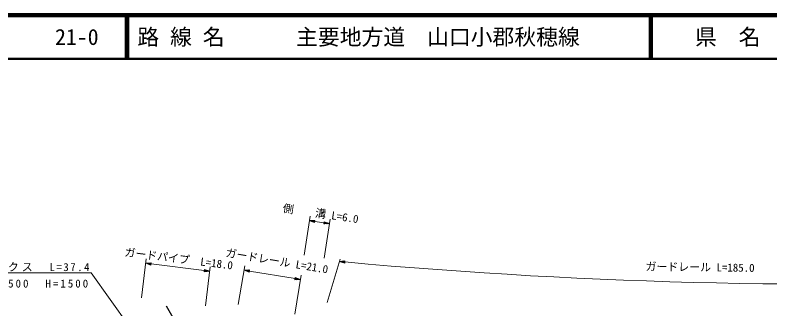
# Model space of a CAD drawing. Units: millimetres, scale not verified. Extents: x 40000 to 680000, y 20000 to 380000.
# Drawn here: x 152368 to 325296, y 312755 to 380000 of the extents above; entities that cross this region are included whole.
import ezdxf
from ezdxf.enums import TextEntityAlignment as Align

# ---------------------------------------------------------------- set-up
doc = ezdxf.new("R2010")
doc.units = ezdxf.units.MM
doc.header["$LTSCALE"] = 1000
for name, color, linetype, lineweight in [('M-BGD', 7, 'Continuous', 25), ('M-STR-HTXT', 7, 'Continuous', 13), ('M-TTL', 2, 'Continuous', 140), ('M-TTL-LINE', 7, 'Continuous', 50)]:
    doc.layers.add(name, color=color, linetype=linetype, lineweight=lineweight)
doc.layers.add('M-TTL-TXT', color=7, linetype='Continuous')
doc.styles.add('ＭＳ ゴシック', font='')
doc.styles.get('ＭＳ ゴシック').set_extended_font_data('MS Gothic')

msp = doc.modelspace()

# ---------------------------------------------------------------- linework, layer by layer
at = {"layer": 'M-BGD'}
msp.add_line((186954, 313476), (192676, 303693), dxfattribs=at)
at = {"layer": 'M-STR-HTXT'}
for p, q in [((218618, 325043), (219940, 333945)), ((219793, 332956), (221066, 333020)), ((219793, 332956), (220993, 332525)), ((219793, 332956), (221029, 332773)), ((221022, 332723), (220033, 332870)), ((221037, 332822), (220047, 332969)), ((220273, 332784), (221015, 332674)), ((220302, 332982), (221044, 332872)), ((221007, 332624), (220513, 332698)), ((221051, 332921), (220557, 332994)), ((220753, 332612), (221000, 332575)), ((220811, 333007), (221059, 332970)), ((220993, 332525), (221066, 333020)), ((221029, 332773), (223149, 332458)), ((223186, 332705), (223112, 332211)), ((224385, 332274), (223112, 332211)), ((223367, 332223), (223119, 332260)), ((223127, 332310), (223621, 332236)), ((223876, 332249), (223134, 332359)), ((223141, 332409), (224131, 332262)), ((224385, 332274), (223149, 332458)), ((223156, 332507), (224145, 332361)), ((223905, 332447), (223164, 332557)), ((223171, 332606), (223665, 332533)), ((223425, 332619), (223178, 332656)), ((224385, 332274), (223186, 332705)), ((223211, 324361), (224532, 333264)), ((181294, 315254), (182407, 324185)), ((223876, 314193), (226828, 324105)), ((226681, 323611), (227948, 323745)), ((226681, 323611), (227902, 323247)), ((226681, 323611), (227925, 323496)), ((227921, 323446), (226925, 323538)), ((227930, 323545), (226934, 323637)), ((227169, 323465), (227916, 323396)), ((227188, 323664), (227934, 323595)), ((227911, 323346), (227414, 323392)), ((227939, 323645), (227441, 323691)), ((227695, 323718), (227944, 323695)), ((227902, 323247), (227948, 323745)), ((182284, 323193), (183555, 323286)), ((182284, 323193), (183493, 322790)), ((182284, 323193), (183524, 323038)), ((183518, 322988), (182526, 323112)), ((183530, 323088), (182538, 323211)), ((182767, 323032), (183512, 322939)), ((182792, 323230), (183536, 323137)), ((183506, 322889), (183009, 322951)), ((183543, 323187), (183047, 323249)), ((183251, 322871), (183499, 322840)), ((183301, 323268), (183549, 323237)), ((183493, 322790), (183555, 323286)), ((183524, 323038), (195718, 321518)), ((195749, 321766), (195687, 321270)), ((195736, 321666), (196232, 321605)), ((195991, 321685), (195743, 321716)), ((196958, 321363), (195749, 321766)), ((195968, 313424), (197082, 322355)), ((203512, 313736), (204992, 322613)), ((204828, 321627), (206102, 321668)), ((206085, 321569), (205592, 321651)), ((205847, 321660), (206093, 321618)), ((206020, 321175), (206102, 321668)), ((227658, 323320), (227907, 323297)), ((169771, 321019), (144571, 321019)), ((195461, 285176), (169771, 321019)), ((196958, 321363), (195687, 321270)), ((195941, 321288), (195693, 321319)), ((195699, 321369), (196195, 321307)), ((196450, 321326), (195705, 321418)), ((195712, 321468), (196704, 321344)), ((196958, 321363), (195718, 321518)), ((195724, 321567), (196716, 321444)), ((196474, 321524), (195730, 321617)), ((204828, 321627), (206020, 321175)), ((204828, 321627), (206061, 321421)), ((206052, 321372), (205066, 321536)), ((206069, 321470), (205082, 321635)), ((205304, 321446), (206044, 321323)), ((205337, 321643), (206077, 321520)), ((206036, 321273), (205543, 321355)), ((205781, 321265), (206028, 321224)), ((206061, 321421), (216511, 319679)), ((216429, 311583), (217908, 320460)), ((216552, 319926), (216470, 319433)), ((217744, 319474), (216552, 319926)), ((217744, 319474), (216470, 319433)), ((216725, 319441), (216478, 319482)), ((216486, 319531), (216980, 319449)), ((217234, 319457), (216495, 319581)), ((216503, 319630), (217489, 319466)), ((217744, 319474), (216511, 319679)), ((216519, 319729), (217506, 319564)), ((217267, 319655), (216527, 319778)), ((216536, 319827), (217029, 319745)), ((216790, 319836), (216544, 319877))]:
    msp.add_line(p, q, dxfattribs=at)
msp.add_arc((339486, 1543985), 1225577, 264.77732, 272.74865, dxfattribs=at)
at = {"layer": 'M-TTL'}
msp.add_line((680000, 380000), (40000, 380000), dxfattribs=at)
at = {"layer": 'M-TTL-LINE'}
for p, q in [((177750, 380000), (177750, 370000)), ((178250, 380000), (178250, 370000)), ((297750, 380000), (297750, 370000)), ((298250, 380000), (298250, 370000)), ((40000, 370000), (680000, 370000))]:
    msp.add_line(p, q, dxfattribs=at)

# ---------------------------------------------------------------- texts
at = {"layer": 'M-STR-HTXT', "style": 'ＭＳ ゴシック'}
for s, rotation, p in [('側\u3000\u3000溝 L=6.0', 351.557, (222162, 333110)), ('ガードパイプ  L=18.0', 352.892, (189683, 322774)), ('ガードレール L=21.0', 350.538, (212121, 322263)), ('ガードレール L=185.0', 359.252, (309277, 320840))]:
    msp.add_text(s, height=1833, rotation=rotation, dxfattribs=at).set_placement(p, align=Align.BOTTOM_CENTER)
at = {"layer": 'M-STR-HTXT', "char_height": 1833, "attachment_point": 8, "style": 'ＭＳ ゴシック'}
for s, insert in [('\\T1.27;ボックス\u3000L=37.4', (157071, 321219)), ('\\T1.37;W=2500\u3000H=1500', (157608, 317611))]:
    msp.add_mtext(s, dxfattribs=dict(at, insert=insert))
at = {"layer": 'M-TTL-TXT', "style": 'ＭＳ ゴシック'}
for s, p in [('路 線 名', (180380, 375000)), ('主要地方道\u3000山口小郡秋穂線', (216734, 375000)), ('21-0', (161521, 375000))]:
    msp.add_text(s, height=3666, dxfattribs=at).set_placement(p, align=Align.MIDDLE_LEFT)
msp.add_text('県\u3000名', height=3666, dxfattribs=at).set_placement((315625, 375000), align=Align.MIDDLE_CENTER)

doc.saveas('drawing.dxf')
